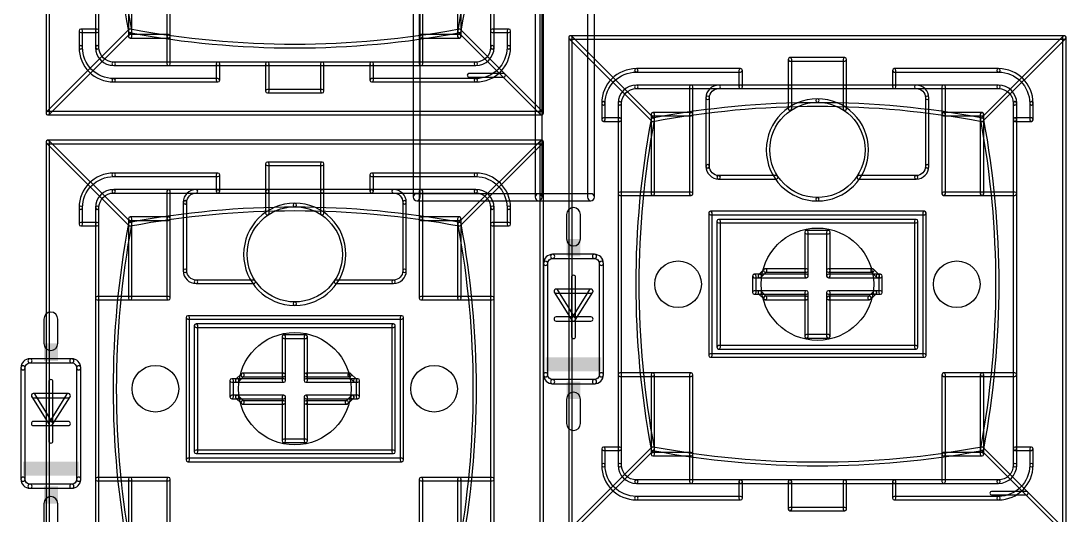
# Model space of a CAD drawing. Extents: x 0 to 160, y 0 to 100.
# Drawn here: x 31.93 to 70.02, y 33.49 to 51.51 of the extents above; entities that cross this region are included whole.
import ezdxf

# ---------------------------------------------------------------- set-up
doc = ezdxf.new("R2010")
doc.units = 0
for name, color, linetype in [('20', 7, 'CONTINUOUS'), ('21', 253, 'CONTINUOUS'), ('51', 253, 'CONTINUOUS')]:
    doc.layers.add(name, color=color, linetype=linetype)

# ---------------------------------------------------------------- blocks, each defined once
blk = doc.blocks.new('RECT')
blk.add_solid([(-0.5, -0.5), (0.5, -0.5), (-0.5, 0.5), (0.5, 0.5)])

msp = doc.modelspace()

# ---------------------------------------------------------------- linework, layer by layer
at = {"layer": '20'}
for centre, radius in [((60.96, 41.91), 2.05), ((55.88, 41.91), 0.85), ((66.04, 41.91), 0.85), ((41.91, 38.1), 2.05), ((36.83, 38.1), 0.85), ((46.99, 38.1), 0.85)]:
    msp.add_circle(centre, radius, dxfattribs=at)
at = {"layer": '21'}
for points in [[(32.9735, 48.15), (32.9735, 66.15, 1), (32.8465, 66.15), (32.8465, 48.15, 1)], [(50.8465, 66.15), (50.8465, 48.15, 1), (50.9735, 48.15), (50.9735, 66.15, 1)], [(34.7735, 51.15), (34.7735, 63.15, 1), (34.6465, 63.15), (34.6465, 51.15, 1)], [(49.0465, 63.15), (49.0465, 51.15, 1), (49.1735, 51.15), (49.1735, 63.15, 1)], [(46.482, 45.085), (46.482, 55.245, 1), (46.228, 55.245), (46.228, 45.085, 1)], [(50.673, 55.245), (50.673, 45.085, 1), (50.927, 45.085), (50.927, 55.245, 1)], [(52.578, 55.245), (52.578, 45.085, 1), (52.832, 45.085), (52.832, 55.245, 1)], [(35.8465, 53.85), (35.8465, 50.95, 1), (35.9735, 50.95), (35.9735, 53.85, 1)], [(37.2465, 53.85), (37.2465, 50.95, 1), (37.3735, 50.95), (37.3735, 53.85, 1)], [(46.4465, 53.85), (46.4465, 50.95, 1), (46.5735, 50.95), (46.5735, 53.85, 1)], [(47.8465, 53.85), (47.8465, 50.95, 1), (47.9735, 50.95), (47.9735, 53.85, 1)], [(34.1735, 50.55), (34.1735, 51.15, 1), (34.0465, 51.15), (34.0465, 50.55, 1)], [(34.71, 51.2135), (34.11, 51.2135, 1), (34.11, 51.0865), (34.71, 51.0865, 1)], [(34.7735, 50.55), (34.7735, 51.15, 1), (34.6465, 51.15), (34.6465, 50.55, 1)], [(49.0465, 51.15), (49.0465, 50.55, 1), (49.1735, 50.55), (49.1735, 51.15, 1)], [(49.11, 51.0865), (49.71, 51.0865, 1), (49.71, 51.2135), (49.11, 51.2135, 1)], [(49.6465, 51.15), (49.6465, 50.55, 1), (49.7735, 50.55), (49.7735, 51.15, 1)], [(37.31, 51.0135), (35.91, 51.0135, 1), (35.91, 50.8865), (37.31, 50.8865, 1)], [(37.2465, 50.95), (37.2465, 49.95, 1), (37.3735, 49.95), (37.3735, 50.95, 1)], [(46.4465, 50.95), (46.4465, 49.95, 1), (46.5735, 49.95), (46.5735, 50.95, 1)], [(47.91, 51.0135), (46.51, 51.0135, 1), (46.51, 50.8865), (47.91, 50.8865, 1)], [(51.96, 50.8465), (69.96, 50.8465, 1), (69.96, 50.9735), (51.96, 50.9735, 1)], [(52.0235, 32.91), (52.0235, 50.91, 1), (51.8965, 50.91), (51.8965, 32.91, 1)], [(69.8965, 50.91), (69.8965, 32.91, 1), (70.0235, 32.91), (70.0235, 50.91, 1)], [(34.1735, 50.55, 1), (34.0465, 50.55, 0.4142), (35.31, 49.2865, 1), (35.31, 49.4135, -0.4142)], [(34.7735, 50.55, 1), (34.6465, 50.55, 0.4142), (35.31, 49.8865, 1), (35.31, 50.0135, -0.4142)], [(48.51, 49.4135, 1), (48.51, 49.2865, 0.4142), (49.7735, 50.55, 1), (49.6465, 50.55, -0.4142)], [(48.51, 50.0135, 1), (48.51, 49.8865, 0.4142), (49.1735, 50.55, 1), (49.0465, 50.55, -0.4142)], [(39.11, 50.0135), (35.31, 50.0135, 1), (35.31, 49.8865), (39.11, 49.8865, 1)], [(40.91, 50.0135), (39.11, 50.0135, 1), (39.11, 49.8865), (40.91, 49.8865, 1)], [(39.1735, 49.35), (39.1735, 49.95, 1), (39.0465, 49.95), (39.0465, 49.35, 1)], [(44.71, 50.0135), (40.91, 50.0135, 1), (40.91, 49.8865), (44.71, 49.8865, 1)], [(40.9735, 48.95), (40.9735, 49.95, 1), (40.8465, 49.95), (40.8465, 48.95, 1)], [(42.9735, 48.95), (42.9735, 49.95, 1), (42.8465, 49.95), (42.8465, 48.95, 1)], [(48.51, 50.0135), (44.71, 50.0135, 1), (44.71, 49.8865), (48.51, 49.8865, 1)], [(44.7735, 49.35), (44.7735, 49.95, 1), (44.6465, 49.95), (44.6465, 49.35, 1)], [(59.96, 50.0465), (61.96, 50.0465, 1), (61.96, 50.1735), (59.96, 50.1735, 1)], [(60.0235, 49.11), (60.0235, 50.11, 1), (59.8965, 50.11), (59.8965, 49.11, 1)], [(62.0235, 49.11), (62.0235, 50.11, 1), (61.8965, 50.11), (61.8965, 49.11, 1)], [(48.26, 49.4665), (49.53, 49.4665, 1), (49.53, 49.5935), (48.26, 49.5935, 1)], [(54.36, 49.6465, 1), (54.36, 49.7735, 0.4142), (53.0965, 48.51, 1), (53.2235, 48.51, -0.4142)], [(54.36, 49.6465), (58.16, 49.6465, 1), (58.16, 49.7735), (54.36, 49.7735, 1)], [(58.2235, 49.11), (58.2235, 49.71, 1), (58.0965, 49.71), (58.0965, 49.11, 1)], [(63.76, 49.6465), (67.56, 49.6465, 1), (67.56, 49.7735), (63.76, 49.7735, 1)], [(63.8235, 49.11), (63.8235, 49.71, 1), (63.6965, 49.71), (63.6965, 49.11, 1)], [(68.6965, 48.51, 1), (68.8235, 48.51, 0.4142), (67.56, 49.7735, 1), (67.56, 49.6465, -0.4142)], [(39.11, 49.4135), (35.31, 49.4135, 1), (35.31, 49.2865), (39.11, 49.2865, 1)], [(48.51, 49.4135), (44.71, 49.4135, 1), (44.71, 49.2865), (48.51, 49.2865, 1)], [(54.36, 49.0465, 1), (54.36, 49.1735, 0.4142), (53.6965, 48.51, 1), (53.8235, 48.51, -0.4142)], [(54.36, 49.0465), (58.16, 49.0465, 1), (58.16, 49.1735), (54.36, 49.1735, 1)], [(56.2965, 49.11), (56.2965, 48.11, 1), (56.4235, 48.11), (56.4235, 49.11, 1)], [(57.36, 49.0465, 1), (57.36, 49.1735, 0.4142), (56.8965, 48.71, 1), (57.0235, 48.71, -0.4142)], [(58.16, 49.0465), (59.96, 49.0465, 1), (59.96, 49.1735), (58.16, 49.1735, 1)], [(59.96, 49.0465), (61.96, 49.0465, 1), (61.96, 49.1735), (59.96, 49.1735, 1)], [(60.0235, 48.31), (60.0235, 49.11, 1), (59.8965, 49.11), (59.8965, 48.31, 1)], [(61.96, 49.0465), (63.76, 49.0465, 1), (63.76, 49.1735), (61.96, 49.1735, 1)], [(61.8965, 49.11), (61.8965, 48.31, 1), (62.0235, 48.31), (62.0235, 49.11, 1)], [(63.76, 49.0465), (67.56, 49.0465, 1), (67.56, 49.1735), (63.76, 49.1735, 1)], [(64.8965, 48.71, 1), (65.0235, 48.71, 0.4142), (64.56, 49.1735, 1), (64.56, 49.0465, -0.4142)], [(65.4965, 49.11), (65.4965, 48.11, 1), (65.6235, 48.11), (65.6235, 49.11, 1)], [(68.0965, 48.51, 1), (68.2235, 48.51, 0.4142), (67.56, 49.1735, 1), (67.56, 49.0465, -0.4142)], [(40.91, 48.8865), (42.91, 48.8865, 1), (42.91, 49.0135), (40.91, 49.0135, 1)], [(57.0235, 46.21), (57.0235, 48.71, 1), (56.8965, 48.71), (56.8965, 46.21, 1)], [(65.0235, 46.21), (65.0235, 48.71, 1), (64.8965, 48.71), (64.8965, 46.21, 1)], [(53.2235, 47.91), (53.2235, 48.51, 1), (53.0965, 48.51), (53.0965, 47.91, 1)], [(53.8235, 47.91), (53.8235, 48.51, 1), (53.6965, 48.51), (53.6965, 47.91, 1)], [(60.96, 48.5465, 1), (60.96, 48.6735, 1), (60.96, 44.9465, 1), (60.96, 45.0735, -1)], [(60.96, 45.0735, 1), (60.96, 44.9465, 1), (60.96, 48.6735, 1), (60.96, 48.5465, -1)], [(68.0965, 48.51), (68.0965, 47.91, 1), (68.2235, 47.91), (68.2235, 48.51, 1)], [(68.6965, 48.51), (68.6965, 47.91, 1), (68.8235, 47.91), (68.8235, 48.51, 1)], [(50.91, 48.2135), (32.91, 48.2135, 1), (32.91, 48.0865), (50.91, 48.0865, 1)], [(54.8965, 48.11), (54.8965, 45.21, 1), (55.0235, 45.21), (55.0235, 48.11, 1)], [(56.36, 48.1735), (54.96, 48.1735, 1), (54.96, 48.0465), (56.36, 48.0465, 1)], [(56.2965, 48.11), (56.2965, 45.21, 1), (56.4235, 45.21), (56.4235, 48.11, 1)], [(65.4965, 48.11), (65.4965, 45.21, 1), (65.6235, 45.21), (65.6235, 48.11, 1)], [(66.96, 48.1735), (65.56, 48.1735, 1), (65.56, 48.0465), (66.96, 48.0465, 1)], [(66.8965, 48.11), (66.8965, 45.21, 1), (67.0235, 45.21), (67.0235, 48.11, 1)], [(53.76, 47.9735), (53.16, 47.9735, 1), (53.16, 47.8465), (53.76, 47.8465, 1)], [(53.8235, 35.91), (53.8235, 47.91, 1), (53.6965, 47.91), (53.6965, 35.91, 1)], [(68.0965, 47.91), (68.0965, 35.91, 1), (68.2235, 35.91), (68.2235, 47.91, 1)], [(68.16, 47.8465), (68.76, 47.8465, 1), (68.76, 47.9735), (68.16, 47.9735, 1)], [(32.91, 47.0365), (50.91, 47.0365, 1), (50.91, 47.1635), (32.91, 47.1635, 1)], [(32.9735, 29.1), (32.9735, 47.1, 1), (32.8465, 47.1), (32.8465, 29.1, 1)], [(50.8465, 47.1), (50.8465, 29.1, 1), (50.9735, 29.1), (50.9735, 47.1, 1)], [(40.91, 46.2365), (42.91, 46.2365, 1), (42.91, 46.3635), (40.91, 46.3635, 1)], [(40.9735, 45.3), (40.9735, 46.3, 1), (40.8465, 46.3), (40.8465, 45.3, 1)], [(42.9735, 45.3), (42.9735, 46.3, 1), (42.8465, 46.3), (42.8465, 45.3, 1)], [(57.0235, 46.21, 1), (56.8965, 46.21, 0.4142), (57.36, 45.7465, 1), (57.36, 45.8735, -0.4142)], [(64.56, 45.8735, 1), (64.56, 45.7465, 0.4142), (65.0235, 46.21, 1), (64.8965, 46.21, -0.4142)], [(35.31, 45.8365, 1), (35.31, 45.9635, 0.4142), (34.0465, 44.7, 1), (34.1735, 44.7, -0.4142)], [(35.31, 45.8365), (39.11, 45.8365, 1), (39.11, 45.9635), (35.31, 45.9635, 1)], [(39.1735, 45.3), (39.1735, 45.9, 1), (39.0465, 45.9), (39.0465, 45.3, 1)], [(44.71, 45.8365), (48.51, 45.8365, 1), (48.51, 45.9635), (44.71, 45.9635, 1)], [(44.7735, 45.3), (44.7735, 45.9, 1), (44.6465, 45.9), (44.6465, 45.3, 1)], [(49.6465, 44.7, 1), (49.7735, 44.7, 0.4142), (48.51, 45.9635, 1), (48.51, 45.8365, -0.4142)], [(57.36, 45.7465), (59.46, 45.7465, 1), (59.46, 45.8735), (57.36, 45.8735, 1)], [(62.46, 45.7465), (64.56, 45.7465, 1), (64.56, 45.8735), (62.46, 45.8735, 1)], [(35.31, 45.2365, 1), (35.31, 45.3635, 0.4142), (34.6465, 44.7, 1), (34.7735, 44.7, -0.4142)], [(35.31, 45.2365), (39.11, 45.2365, 1), (39.11, 45.3635), (35.31, 45.3635, 1)], [(37.2465, 45.3), (37.2465, 44.3, 1), (37.3735, 44.3), (37.3735, 45.3, 1)], [(38.31, 45.2365, 1), (38.31, 45.3635, 0.4142), (37.8465, 44.9, 1), (37.9735, 44.9, -0.4142)], [(39.11, 45.2365), (40.91, 45.2365, 1), (40.91, 45.3635), (39.11, 45.3635, 1)], [(40.91, 45.2365), (42.91, 45.2365, 1), (42.91, 45.3635), (40.91, 45.3635, 1)], [(40.9735, 44.5), (40.9735, 45.3, 1), (40.8465, 45.3), (40.8465, 44.5, 1)], [(42.91, 45.2365), (44.71, 45.2365, 1), (44.71, 45.3635), (42.91, 45.3635, 1)], [(42.8465, 45.3), (42.8465, 44.5, 1), (42.9735, 44.5), (42.9735, 45.3, 1)], [(44.71, 45.2365), (48.51, 45.2365, 1), (48.51, 45.3635), (44.71, 45.3635, 1)], [(45.8465, 44.9, 1), (45.9735, 44.9, 0.4142), (45.51, 45.3635, 1), (45.51, 45.2365, -0.4142)], [(46.4465, 45.3), (46.4465, 44.3, 1), (46.5735, 44.3), (46.5735, 45.3, 1)], [(49.0465, 44.7, 1), (49.1735, 44.7, 0.4142), (48.51, 45.3635, 1), (48.51, 45.2365, -0.4142)], [(37.9735, 42.4), (37.9735, 44.9, 1), (37.8465, 44.9), (37.8465, 42.4, 1)], [(45.9735, 42.4), (45.9735, 44.9, 1), (45.8465, 44.9), (45.8465, 42.4, 1)], [(50.8, 45.212), (46.355, 45.212, 1), (46.355, 44.958), (50.8, 44.958, 1)], [(52.705, 45.212), (50.8, 45.212, 1), (50.8, 44.958), (52.705, 44.958, 1)], [(54.96, 45.2735), (53.76, 45.2735, 1), (53.76, 45.1465), (54.96, 45.1465, 1)], [(56.36, 45.2735), (54.96, 45.2735, 1), (54.96, 45.1465), (56.36, 45.1465, 1)], [(66.96, 45.2735), (65.56, 45.2735, 1), (65.56, 45.1465), (66.96, 45.1465, 1)], [(68.16, 45.2735), (66.96, 45.2735, 1), (66.96, 45.1465), (68.16, 45.1465, 1)], [(34.1735, 44.1), (34.1735, 44.7, 1), (34.0465, 44.7), (34.0465, 44.1, 1)], [(34.7735, 44.1), (34.7735, 44.7, 1), (34.6465, 44.7), (34.6465, 44.1, 1)], [(41.91, 44.7365, 1), (41.91, 44.8635, 1), (41.91, 41.1365, 1), (41.91, 41.2635, -1)], [(41.91, 41.2635, 1), (41.91, 41.1365, 1), (41.91, 44.8635, 1), (41.91, 44.7365, -1)], [(49.0465, 44.7), (49.0465, 44.1, 1), (49.1735, 44.1), (49.1735, 44.7, 1)], [(49.6465, 44.7), (49.6465, 44.1, 1), (49.7735, 44.1), (49.7735, 44.7, 1)], [(57.1235, 39.31), (57.1235, 44.51, 1), (56.9965, 44.51), (56.9965, 39.31, 1)], [(57.06, 44.4465), (64.86, 44.4465, 1), (64.86, 44.5735), (57.06, 44.5735, 1)], [(64.7965, 44.51), (64.7965, 39.31, 1), (64.9235, 39.31), (64.9235, 44.51, 1)], [(35.8465, 44.3), (35.8465, 41.4, 1), (35.9735, 41.4), (35.9735, 44.3, 1)], [(37.31, 44.3635), (35.91, 44.3635, 1), (35.91, 44.2365), (37.31, 44.2365, 1)], [(37.2465, 44.3), (37.2465, 41.4, 1), (37.3735, 41.4), (37.3735, 44.3, 1)], [(46.4465, 44.3), (46.4465, 41.4, 1), (46.5735, 41.4), (46.5735, 44.3, 1)], [(47.91, 44.3635), (46.51, 44.3635, 1), (46.51, 44.2365), (47.91, 44.2365, 1)], [(47.8465, 44.3), (47.8465, 41.4, 1), (47.9735, 41.4), (47.9735, 44.3, 1)], [(57.4235, 39.61), (57.4235, 44.21, 1), (57.2965, 44.21), (57.2965, 39.61, 1)], [(57.36, 44.1465), (64.56, 44.1465, 1), (64.56, 44.2735), (57.36, 44.2735, 1)], [(64.4965, 44.21), (64.4965, 39.61, 1), (64.6235, 39.61), (64.6235, 44.21, 1)], [(34.71, 44.1635), (34.11, 44.1635, 1), (34.11, 44.0365), (34.71, 44.0365, 1)], [(34.7735, 32.1), (34.7735, 44.1, 1), (34.6465, 44.1), (34.6465, 32.1, 1)], [(49.0465, 44.1), (49.0465, 32.1, 1), (49.1735, 32.1), (49.1735, 44.1, 1)], [(49.11, 44.0365), (49.71, 44.0365, 1), (49.71, 44.1635), (49.11, 44.1635, 1)], [(60.6235, 42.41), (60.6235, 43.81, 1), (60.4965, 43.81), (60.4965, 42.41, 1)], [(60.56, 43.7465), (61.36, 43.7465, 1), (61.36, 43.8735), (60.56, 43.8735, 1)], [(61.2965, 43.81), (61.2965, 42.41, 1), (61.4235, 42.41), (61.4235, 43.81, 1)], [(51.308, 42.8498, 1), (51.308, 43.0022, 0.4142), (50.9778, 42.672, 1), (51.1302, 42.672, -0.4142)], [(51.1302, 38.608), (51.1302, 42.672, 1), (50.9778, 42.672), (50.9778, 38.608, 1)], [(51.308, 42.8498), (52.832, 42.8498, 1), (52.832, 43.0022), (51.308, 43.0022, 1)], [(53.0098, 42.672, 1), (53.1622, 42.672, 0.4142), (52.832, 43.0022, 1), (52.832, 42.8498, -0.4142)], [(53.1622, 38.608), (53.1622, 42.672, 1), (53.0098, 42.672), (53.0098, 38.608, 1)], [(37.9735, 42.4, 1), (37.8465, 42.4, 0.4142), (38.31, 41.9365, 1), (38.31, 42.0635, -0.4142)], [(45.51, 42.0635, 1), (45.51, 41.9365, 0.4142), (45.9735, 42.4, 1), (45.8465, 42.4, -0.4142)], [(59.0151, 42.4549), (58.8151, 42.2549, 1), (58.9049, 42.1651), (59.1049, 42.3651, 1)], [(60.56, 42.4735), (59.06, 42.4735, 1), (59.06, 42.3465), (60.56, 42.3465, 1)], [(60.6235, 42.21), (60.6235, 42.41, 1), (60.4965, 42.41), (60.4965, 42.21, 1)], [(61.2965, 42.41), (61.2965, 42.21, 1), (61.4235, 42.21), (61.4235, 42.41, 1)], [(62.96, 42.4735), (61.36, 42.4735, 1), (61.36, 42.3465), (62.96, 42.3465, 1)], [(63.2049, 42.2549), (63.0049, 42.4549, 1), (62.9151, 42.3651), (63.1151, 42.1651, 1)], [(38.31, 41.9365), (40.41, 41.9365, 1), (40.41, 42.0635), (38.31, 42.0635, 1)], [(43.41, 41.9365), (45.51, 41.9365, 1), (45.51, 42.0635), (43.41, 42.0635, 1)], [(52.1462, 40.64), (52.1462, 42.164, 1), (51.9938, 42.164), (51.9938, 40.64, 1)], [(58.7235, 41.61), (58.7235, 42.21, 1), (58.5965, 42.21), (58.5965, 41.61, 1)], [(58.66, 42.1465), (58.86, 42.1465, 1), (58.86, 42.2735), (58.66, 42.2735, 1)], [(58.86, 42.1465), (60.56, 42.1465, 1), (60.56, 42.2735), (58.86, 42.2735, 1)], [(61.36, 42.1465), (63.16, 42.1465, 1), (63.16, 42.2735), (61.36, 42.2735, 1)], [(63.26, 42.2735), (63.16, 42.2735, 1), (63.16, 42.1465), (63.26, 42.1465, 1)], [(63.1965, 42.21), (63.1965, 41.61, 1), (63.3235, 41.61), (63.3235, 42.21, 1)], [(51.435, 41.5798), (52.705, 41.5798, 1), (52.705, 41.7322), (51.435, 41.7322, 1)], [(52.1346, 40.6804), (51.4996, 41.6964, 1), (51.3704, 41.6156), (52.0054, 40.5996, 1)], [(52.6404, 41.6964), (52.0054, 40.6804, 1), (52.1346, 40.5996), (52.7696, 41.6156, 1)], [(58.86, 41.6735), (58.66, 41.6735, 1), (58.66, 41.5465), (58.86, 41.5465, 1)], [(60.56, 41.6735), (58.86, 41.6735, 1), (58.86, 41.5465), (60.56, 41.5465, 1)], [(58.8151, 41.5651), (59.0151, 41.3651, 1), (59.1049, 41.4549), (58.9049, 41.6549, 1)], [(60.6235, 41.41), (60.6235, 41.61, 1), (60.4965, 41.61), (60.4965, 41.41, 1)], [(63.06, 41.6735), (61.36, 41.6735, 1), (61.36, 41.5465), (63.06, 41.5465, 1)], [(61.2965, 41.61), (61.2965, 41.41, 1), (61.4235, 41.41), (61.4235, 41.61, 1)], [(63.0151, 41.6549), (62.8151, 41.4549, 1), (62.9049, 41.3651), (63.1049, 41.5651, 1)], [(63.26, 41.6735), (63.06, 41.6735, 1), (63.06, 41.5465), (63.26, 41.5465, 1)], [(35.91, 41.4635), (34.71, 41.4635, 1), (34.71, 41.3365), (35.91, 41.3365, 1)], [(37.31, 41.4635), (35.91, 41.4635, 1), (35.91, 41.3365), (37.31, 41.3365, 1)], [(47.91, 41.4635), (46.51, 41.4635, 1), (46.51, 41.3365), (47.91, 41.3365, 1)], [(49.11, 41.4635), (47.91, 41.4635, 1), (47.91, 41.3365), (49.11, 41.3365, 1)], [(60.56, 41.4735), (59.06, 41.4735, 1), (59.06, 41.3465), (60.56, 41.3465, 1)], [(60.6235, 40.01), (60.6235, 41.41, 1), (60.4965, 41.41), (60.4965, 40.01, 1)], [(61.2965, 41.41), (61.2965, 40.01, 1), (61.4235, 40.01), (61.4235, 41.41, 1)], [(62.86, 41.4735), (61.36, 41.4735, 1), (61.36, 41.3465), (62.86, 41.3465, 1)], [(38.0735, 35.5), (38.0735, 40.7, 1), (37.9465, 40.7), (37.9465, 35.5, 1)], [(38.01, 40.6365), (45.81, 40.6365, 1), (45.81, 40.7635), (38.01, 40.7635, 1)], [(45.7465, 40.7), (45.7465, 35.5, 1), (45.8735, 35.5), (45.8735, 40.7, 1)], [(38.3735, 35.8), (38.3735, 40.4, 1), (38.2465, 40.4), (38.2465, 35.8, 1)], [(38.31, 40.3365), (45.51, 40.3365, 1), (45.51, 40.4635), (38.31, 40.4635, 1)], [(45.4465, 40.4), (45.4465, 35.8, 1), (45.5735, 35.8), (45.5735, 40.4, 1)], [(51.435, 40.5638), (52.07, 40.5638, 1), (52.07, 40.7162), (51.435, 40.7162, 1)], [(52.1462, 40.005), (52.1462, 40.64, 1), (51.9938, 40.64), (51.9938, 40.005, 1)], [(52.07, 40.5638), (52.705, 40.5638, 1), (52.705, 40.7162), (52.07, 40.7162, 1)], [(41.5735, 38.6), (41.5735, 40, 1), (41.4465, 40), (41.4465, 38.6, 1)], [(41.51, 39.9365), (42.31, 39.9365, 1), (42.31, 40.0635), (41.51, 40.0635, 1)], [(42.2465, 40), (42.2465, 38.6, 1), (42.3735, 38.6), (42.3735, 40, 1)], [(61.36, 40.0735), (60.56, 40.0735, 1), (60.56, 39.9465), (61.36, 39.9465, 1)], [(64.56, 39.6735), (57.36, 39.6735, 1), (57.36, 39.5465), (64.56, 39.5465, 1)], [(64.86, 39.3735), (57.06, 39.3735, 1), (57.06, 39.2465), (64.86, 39.2465, 1)], [(32.258, 39.0398, 1), (32.258, 39.1922, 0.4142), (31.9278, 38.862, 1), (32.0802, 38.862, -0.4142)], [(32.0802, 34.798), (32.0802, 38.862, 1), (31.9278, 38.862), (31.9278, 34.798, 1)], [(32.258, 39.0398), (33.782, 39.0398, 1), (33.782, 39.1922), (32.258, 39.1922, 1)], [(33.9598, 38.862, 1), (34.1122, 38.862, 0.4142), (33.782, 39.1922, 1), (33.782, 39.0398, -0.4142)], [(34.1122, 34.798), (34.1122, 38.862, 1), (33.9598, 38.862), (33.9598, 34.798, 1)], [(39.9651, 38.6449), (39.7651, 38.4449, 1), (39.8549, 38.3551), (40.0549, 38.5551, 1)], [(41.51, 38.6635), (40.01, 38.6635, 1), (40.01, 38.5365), (41.51, 38.5365, 1)], [(41.5735, 38.4), (41.5735, 38.6, 1), (41.4465, 38.6), (41.4465, 38.4, 1)], [(42.2465, 38.6), (42.2465, 38.4, 1), (42.3735, 38.4), (42.3735, 38.6, 1)], [(43.91, 38.6635), (42.31, 38.6635, 1), (42.31, 38.5365), (43.91, 38.5365, 1)], [(44.1549, 38.4449), (43.9549, 38.6449, 1), (43.8651, 38.5551), (44.0651, 38.3551, 1)], [(51.1302, 38.608, 1), (50.9778, 38.608, 0.4142), (51.308, 38.2778, 1), (51.308, 38.4302, -0.4142)], [(52.832, 38.4302, 1), (52.832, 38.2778, 0.4142), (53.1622, 38.608, 1), (53.0098, 38.608, -0.4142)], [(54.96, 38.6735), (53.76, 38.6735, 1), (53.76, 38.5465), (54.96, 38.5465, 1)], [(56.36, 38.6735), (54.96, 38.6735, 1), (54.96, 38.5465), (56.36, 38.5465, 1)], [(54.8965, 38.61), (54.8965, 35.71, 1), (55.0235, 35.71), (55.0235, 38.61, 1)], [(56.2965, 38.61), (56.2965, 35.71, 1), (56.4235, 35.71), (56.4235, 38.61, 1)], [(66.96, 38.6735), (65.56, 38.6735, 1), (65.56, 38.5465), (66.96, 38.5465, 1)], [(65.4965, 38.61), (65.4965, 35.71, 1), (65.6235, 35.71), (65.6235, 38.61, 1)], [(68.16, 38.6735), (66.96, 38.6735, 1), (66.96, 38.5465), (68.16, 38.5465, 1)], [(66.8965, 38.61), (66.8965, 35.71, 1), (67.0235, 35.71), (67.0235, 38.61, 1)], [(33.0962, 36.83), (33.0962, 38.354, 1), (32.9438, 38.354), (32.9438, 36.83, 1)], [(39.6735, 37.8), (39.6735, 38.4, 1), (39.5465, 38.4), (39.5465, 37.8, 1)], [(39.61, 38.3365), (39.81, 38.3365, 1), (39.81, 38.4635), (39.61, 38.4635, 1)], [(39.81, 38.3365), (41.51, 38.3365, 1), (41.51, 38.4635), (39.81, 38.4635, 1)], [(42.31, 38.3365), (44.11, 38.3365, 1), (44.11, 38.4635), (42.31, 38.4635, 1)], [(44.21, 38.4635), (44.11, 38.4635, 1), (44.11, 38.3365), (44.21, 38.3365, 1)], [(44.1465, 38.4), (44.1465, 37.8, 1), (44.2735, 37.8), (44.2735, 38.4, 1)], [(51.308, 38.2778), (52.832, 38.2778, 1), (52.832, 38.4302), (51.308, 38.4302, 1)], [(32.385, 37.7698), (33.655, 37.7698, 1), (33.655, 37.9222), (32.385, 37.9222, 1)], [(33.0846, 36.8704), (32.4496, 37.8864, 1), (32.3204, 37.8056), (32.9554, 36.7896, 1)], [(33.5904, 37.8864), (32.9554, 36.8704, 1), (33.0846, 36.7896), (33.7196, 37.8056, 1)], [(39.81, 37.8635), (39.61, 37.8635, 1), (39.61, 37.7365), (39.81, 37.7365, 1)], [(41.51, 37.8635), (39.81, 37.8635, 1), (39.81, 37.7365), (41.51, 37.7365, 1)], [(39.7651, 37.7551), (39.9651, 37.5551, 1), (40.0549, 37.6449), (39.8549, 37.8449, 1)], [(41.5735, 37.6), (41.5735, 37.8, 1), (41.4465, 37.8), (41.4465, 37.6, 1)], [(44.01, 37.8635), (42.31, 37.8635, 1), (42.31, 37.7365), (44.01, 37.7365, 1)], [(42.2465, 37.8), (42.2465, 37.6, 1), (42.3735, 37.6), (42.3735, 37.8, 1)], [(43.9651, 37.8449), (43.7651, 37.6449, 1), (43.8549, 37.5551), (44.0549, 37.7551, 1)], [(44.21, 37.8635), (44.01, 37.8635, 1), (44.01, 37.7365), (44.21, 37.7365, 1)], [(41.51, 37.6635), (40.01, 37.6635, 1), (40.01, 37.5365), (41.51, 37.5365, 1)], [(41.5735, 36.2), (41.5735, 37.6, 1), (41.4465, 37.6), (41.4465, 36.2, 1)], [(42.2465, 37.6), (42.2465, 36.2, 1), (42.3735, 36.2), (42.3735, 37.6, 1)], [(43.81, 37.6635), (42.31, 37.6635, 1), (42.31, 37.5365), (43.81, 37.5365, 1)], [(32.385, 36.7538), (33.02, 36.7538, 1), (33.02, 36.9062), (32.385, 36.9062, 1)], [(33.0962, 36.195), (33.0962, 36.83, 1), (32.9438, 36.83), (32.9438, 36.195, 1)], [(33.02, 36.7538), (33.655, 36.7538, 1), (33.655, 36.9062), (33.02, 36.9062, 1)], [(42.31, 36.2635), (41.51, 36.2635, 1), (41.51, 36.1365), (42.31, 36.1365, 1)], [(45.51, 35.8635), (38.31, 35.8635, 1), (38.31, 35.7365), (45.51, 35.7365, 1)], [(53.2235, 35.31), (53.2235, 35.91, 1), (53.0965, 35.91), (53.0965, 35.31, 1)], [(53.76, 35.9735), (53.16, 35.9735, 1), (53.16, 35.8465), (53.76, 35.8465, 1)], [(53.8235, 35.31), (53.8235, 35.91, 1), (53.6965, 35.91), (53.6965, 35.31, 1)], [(68.0965, 35.91), (68.0965, 35.31, 1), (68.2235, 35.31), (68.2235, 35.91, 1)], [(68.16, 35.8465), (68.76, 35.8465, 1), (68.76, 35.9735), (68.16, 35.9735, 1)], [(68.6965, 35.91), (68.6965, 35.31, 1), (68.8235, 35.31), (68.8235, 35.91, 1)], [(45.81, 35.5635), (38.01, 35.5635, 1), (38.01, 35.4365), (45.81, 35.4365, 1)], [(56.36, 35.7735), (54.96, 35.7735, 1), (54.96, 35.6465), (56.36, 35.6465, 1)], [(56.2965, 35.71), (56.2965, 34.71, 1), (56.4235, 34.71), (56.4235, 35.71, 1)], [(65.4965, 35.71), (65.4965, 34.71, 1), (65.6235, 34.71), (65.6235, 35.71, 1)], [(66.96, 35.7735), (65.56, 35.7735, 1), (65.56, 35.6465), (66.96, 35.6465, 1)], [(53.2235, 35.31, 1), (53.0965, 35.31, 0.4142), (54.36, 34.0465, 1), (54.36, 34.1735, -0.4142)], [(53.8235, 35.31, 1), (53.6965, 35.31, 0.4142), (54.36, 34.6465, 1), (54.36, 34.7735, -0.4142)], [(67.56, 34.1735, 1), (67.56, 34.0465, 0.4142), (68.8235, 35.31, 1), (68.6965, 35.31, -0.4142)], [(67.56, 34.7735, 1), (67.56, 34.6465, 0.4142), (68.2235, 35.31, 1), (68.0965, 35.31, -0.4142)], [(32.0802, 34.798, 1), (31.9278, 34.798, 0.4142), (32.258, 34.4678, 1), (32.258, 34.6202, -0.4142)], [(33.782, 34.6202, 1), (33.782, 34.4678, 0.4142), (34.1122, 34.798, 1), (33.9598, 34.798, -0.4142)], [(35.91, 34.8635), (34.71, 34.8635, 1), (34.71, 34.7365), (35.91, 34.7365, 1)], [(37.31, 34.8635), (35.91, 34.8635, 1), (35.91, 34.7365), (37.31, 34.7365, 1)], [(35.8465, 34.8), (35.8465, 31.9, 1), (35.9735, 31.9), (35.9735, 34.8, 1)], [(37.2465, 34.8), (37.2465, 31.9, 1), (37.3735, 31.9), (37.3735, 34.8, 1)], [(47.91, 34.8635), (46.51, 34.8635, 1), (46.51, 34.7365), (47.91, 34.7365, 1)], [(46.4465, 34.8), (46.4465, 31.9, 1), (46.5735, 31.9), (46.5735, 34.8, 1)], [(49.11, 34.8635), (47.91, 34.8635, 1), (47.91, 34.7365), (49.11, 34.7365, 1)], [(47.8465, 34.8), (47.8465, 31.9, 1), (47.9735, 31.9), (47.9735, 34.8, 1)], [(58.16, 34.7735), (54.36, 34.7735, 1), (54.36, 34.6465), (58.16, 34.6465, 1)], [(59.96, 34.7735), (58.16, 34.7735, 1), (58.16, 34.6465), (59.96, 34.6465, 1)], [(58.2235, 34.11), (58.2235, 34.71, 1), (58.0965, 34.71), (58.0965, 34.11, 1)], [(63.76, 34.7735), (59.96, 34.7735, 1), (59.96, 34.6465), (63.76, 34.6465, 1)], [(60.0235, 33.71), (60.0235, 34.71, 1), (59.8965, 34.71), (59.8965, 33.71, 1)], [(62.0235, 33.71), (62.0235, 34.71, 1), (61.8965, 34.71), (61.8965, 33.71, 1)], [(67.56, 34.7735), (63.76, 34.7735, 1), (63.76, 34.6465), (67.56, 34.6465, 1)], [(63.8235, 34.11), (63.8235, 34.71, 1), (63.6965, 34.71), (63.6965, 34.11, 1)], [(32.258, 34.4678), (33.782, 34.4678, 1), (33.782, 34.6202), (32.258, 34.6202, 1)], [(67.31, 34.2265), (68.58, 34.2265, 1), (68.58, 34.3535), (67.31, 34.3535, 1)], [(58.16, 34.1735), (54.36, 34.1735, 1), (54.36, 34.0465), (58.16, 34.0465, 1)], [(67.56, 34.1735), (63.76, 34.1735, 1), (63.76, 34.0465), (67.56, 34.0465, 1)], [(59.96, 33.6465), (61.96, 33.6465, 1), (61.96, 33.7735), (59.96, 33.7735, 1)]]:
    msp.add_lwpolyline(points, format="xyb", close=True, dxfattribs=at)
at = {"layer": '51'}
for points in [[(35.9724, 63.1383, 1), (35.8476, 63.1617, 0.0929), (35.8476, 51.1383, 1), (35.9724, 51.1617, -0.0929)], [(47.8476, 51.1617, 1), (47.9724, 51.1383, 0.0929), (47.9724, 63.1617, 1), (47.8476, 63.1383, -0.0929)], [(32.9549, 48.1051), (35.9549, 51.1051, 1), (35.8651, 51.1949), (32.8651, 48.1949, 1)], [(35.9217, 51.2124, 1), (35.8983, 51.0876, 0.0929), (47.9217, 51.0876, 1), (47.8983, 51.2124, -0.0929)], [(47.8651, 51.1051), (50.8651, 48.1051, 1), (50.9549, 48.1949), (47.9549, 51.1949, 1)], [(51.9151, 50.8651), (54.9151, 47.8651, 1), (55.0049, 47.9549), (52.0049, 50.9549, 1)], [(67.0049, 47.8651), (70.0049, 50.8651, 1), (69.9151, 50.9549), (66.9151, 47.9549, 1)], [(66.9483, 47.8476, 1), (66.9717, 47.9724, 0.0929), (54.9483, 47.9724, 1), (54.9717, 47.8476, -0.0929)], [(55.0224, 47.8983, 1), (54.8976, 47.9217, 0.0929), (54.8976, 35.8983, 1), (55.0224, 35.9217, -0.0929)], [(66.8976, 35.9217, 1), (67.0224, 35.8983, 0.0929), (67.0224, 47.9217, 1), (66.8976, 47.8983, -0.0929)], [(32.8651, 47.0551), (35.8651, 44.0551, 1), (35.9549, 44.1449), (32.9549, 47.1449, 1)], [(47.9549, 44.0551), (50.9549, 47.0551, 1), (50.8651, 47.1449), (47.8651, 44.1449, 1)], [(47.8983, 44.0376, 1), (47.9217, 44.1624, 0.0929), (35.8983, 44.1624, 1), (35.9217, 44.0376, -0.0929)], [(51.816, 44.45), (51.816, 43.561, 1), (52.324, 43.561), (52.324, 44.45, 1)], [(35.9724, 44.0883, 1), (35.8476, 44.1117, 0.0929), (35.8476, 32.0883, 1), (35.9724, 32.1117, -0.0929)], [(47.8476, 32.1117, 1), (47.9724, 32.0883, 0.0929), (47.9724, 44.1117, 1), (47.8476, 44.0883, -0.0929)], [(32.766, 40.64), (32.766, 39.751, 1), (33.274, 39.751), (33.274, 40.64, 1)], [(52.324, 36.83), (52.324, 37.719, 1), (51.816, 37.719), (51.816, 36.83, 1)], [(52.0049, 32.8651), (55.0049, 35.8651, 1), (54.9151, 35.9549), (51.9151, 32.9549, 1)], [(54.9717, 35.9724, 1), (54.9483, 35.8476, 0.0929), (66.9717, 35.8476, 1), (66.9483, 35.9724, -0.0929)], [(66.9151, 35.8651), (69.9151, 32.8651, 1), (70.0049, 32.9549), (67.0049, 35.9549, 1)], [(33.274, 33.02), (33.274, 33.909, 1), (32.766, 33.909), (32.766, 33.02, 1)]]:
    msp.add_lwpolyline(points, format="xyb", close=True, dxfattribs=at)

# ---------------------------------------------------------------- block references
at = {"layer": '21', "rotation": 90}
for p, xscale, yscale in [((52.07, 43.2435), 0.635, 0.508), ((33.02, 39.4335), 0.635, 0.508), ((52.07, 38.989), 0.508, 2.032), ((52.07, 38.0365), 0.635, 0.508), ((33.02, 35.179), 0.508, 2.032), ((33.02, 34.2265), 0.635, 0.508)]:
    msp.add_blockref('RECT', p, dxfattribs=dict(at, xscale=xscale, yscale=yscale))

doc.saveas('drawing.dxf')
